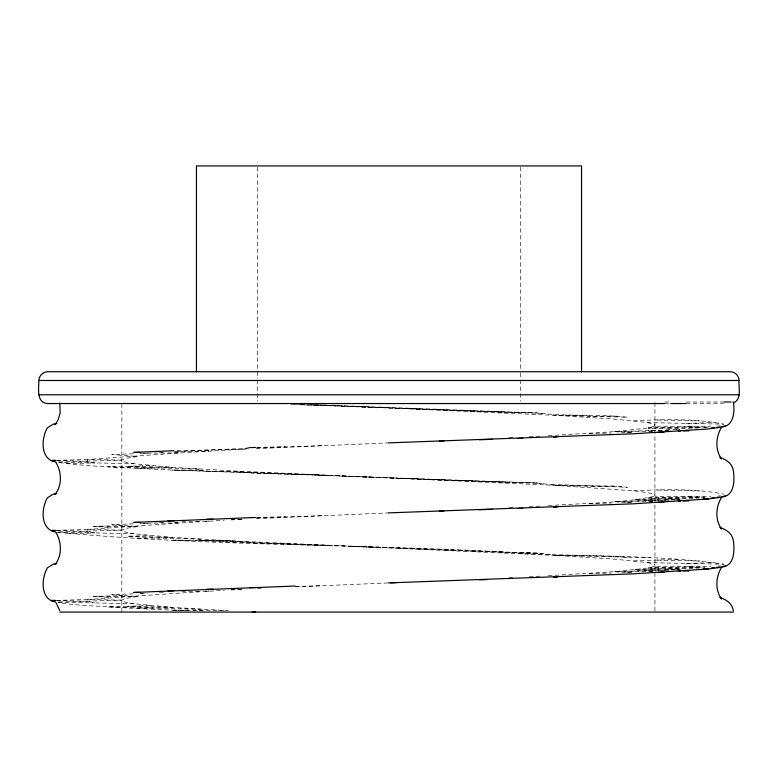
<?xml version="1.0" encoding="UTF-8"?>
<svg xmlns="http://www.w3.org/2000/svg" width="778" height="778" viewBox="0 0 778 778"><rect width="100%" height="100%" fill="white"/><g stroke="black" fill="none" stroke-linecap="round" stroke-linejoin="round"><path stroke-width="0.58" stroke-dasharray="3.89 2.92" d="M121.854 612.072L121.854 404.424M654.93 610.856L654.93 402.012M704.751 497.113L654.93 496.208L654.697 494.4L647.49 492.6L633.525 490.792L555.463 485.384L233.39 470.943L172.376 467.335L133.855 463.717L94.537 462.891L87.613 461.189L87.72 459.477C141.44 455.762 195.19 451.522 249.048 449.003M55.685 532.074C200.617 545.971 346.716 543.987 492.046 551.359C569.136 557.738 647.111 553.177 723.822 564.206L647.49 562.62L613.142 559.012L555.463 555.404L233.39 540.963L172.376 537.355L133.855 533.737L94.537 532.911L87.613 531.209L87.72 529.497C133.194 526.259 178.697 522.942 224.258 520.297M228.683 610.72L172.376 607.375L133.855 603.757L94.537 602.931L87.613 601.229L87.72 599.517C133.194 596.279 178.697 592.953 224.258 590.317M149.989 465.526L107.811 466.878L172.317 470.087L198.011 469.97L200.423 469.134C152.187 466.975 103.571 469.173 55.685 462.054M548.276 435.699L614.727 431.605L648.2 427.997L654.93 426.188L708.301 427.161M548.276 505.71C583.782 502.88 620.008 503.726 654.93 496.208M548.276 575.73L614.727 571.645L648.2 568.037L654.93 566.228L704.751 567.133M133.252 523.818L111.74 524.567L137.609 526.521L126.299 528.33L121.854 530.129L58.049 532.016M133.252 593.838L111.74 594.587L137.609 596.541L126.299 598.35L121.854 600.149L58.049 602.036M249.485 447.603L243.563 448.439L174.778 451.639M147.538 453.185L140.419 453.545M159.373 452.504L164.109 452.232M147.538 523.205L140.419 523.565M159.373 522.524L164.109 522.252M140.419 593.585L147.538 593.225M159.373 592.544L164.109 592.272M231.329 519.928L243.115 519.305L231.085 519.558M231.329 589.948L243.115 589.325L231.085 589.578M529.322 436.653L539.981 436.118M529.322 506.673L539.981 506.138M529.322 576.692L539.981 576.158M256.166 448.663L388.494 442.876M508.977 437.635L513.791 437.411M256.166 518.683L388.494 512.896M508.977 507.655L513.791 507.431M257.353 588.645L263.285 588.363M508.977 577.675L513.791 577.451M295.494 586.884L388.494 582.917M248.377 448.245L243.563 448.439L243.115 449.285L175.089 450.676M256.789 447.904L321.888 445.677M256.789 517.924L321.888 515.697M633.525 420.772C663.644 419.478 694.073 418.243 723.822 424.166L647.49 422.58L613.152 418.972L555.463 415.364L310.568 404.531L537.053 412.924C567.026 416.629 597.416 413.925 627.408 417.241L555.463 415.364L551.388 414.392M626.796 432.762L632.747 432.558M133.252 453.798L111.74 454.546L137.609 456.501L126.299 458.31L121.854 460.109L58.049 461.996M137.453 468.482L172.376 467.335L127.359 466.207L153.47 467.909M633.525 490.792C663.644 489.498 694.073 488.263 723.822 494.186M626.796 502.783L632.747 502.578M137.453 538.502L172.376 537.355L127.359 536.217L149.989 535.546M633.525 560.812L678.027 559.392M626.796 572.803L632.747 572.598M137.453 608.522L172.317 610.127L198.011 610.01L200.423 609.174L107.811 606.918L137.453 608.522L172.376 607.375C134.263 605.459 95.918 608.736 58.087 602.454M669.343 430.059L614.727 431.605L625.609 432.801M676.393 429.835L679.923 429.719L648.2 427.997L711.043 426.169M625.609 502.821L614.727 501.625L669.343 500.079M676.393 499.855L682.257 499.68M625.609 572.841L614.727 571.645L669.343 570.099M676.393 569.875L682.257 569.7M667.66 428.843L698.77 427.919M652.956 501.246L634.683 499.816L679.923 499.739L648.2 498.017L711.043 496.189M634.683 499.816L698.77 497.939M652.956 571.266L634.683 569.836L679.923 569.759L648.2 568.037L711.043 566.199M634.683 569.836L698.77 567.959M149.989 605.566L127.359 606.237L153.47 607.949M685.972 423.368L715.225 422.561M108.298 527.367L93.496 526.405L122.681 525.549M685.972 563.408L715.225 562.601M295.3 586.495L321.888 585.717M108.298 597.387L93.496 596.425L122.681 595.569M718.25 425.965L720.661 425.906M56.57 460.323L87.72 459.477L121.854 460.109L124.392 461.918L133.855 463.717M66.5 463.669L94.537 462.891L58.117 462.113M718.25 495.985L720.661 495.926M56.57 530.343L87.72 529.497L121.854 530.129L124.402 531.938L133.855 533.737M66.5 533.689L94.537 532.911L58.117 532.133M718.25 566.005L720.661 565.946M56.57 600.363L87.72 599.517L121.854 600.149L124.402 601.958L133.855 603.757M648.2 427.997L708.262 427.676M648.2 498.017L704.703 497.784M648.2 568.037L704.703 567.804M256.711 447.428L285.633 446.737M256.711 517.448L285.633 516.757M174.749 451.707L208.942 451.084L207.036 450.044M181.828 521.6L200.685 521.26M205.402 521.172L208.942 521.104L207.036 520.064M181.828 591.62L200.685 591.28M205.402 591.192L208.942 591.124L207.036 590.084M588.858 433.404L611.382 433.035M588.858 503.424L611.382 503.055M588.858 573.444L611.382 573.075M628.011 432.762L632.806 432.694M628.011 502.783L632.806 502.714M628.011 572.803L632.806 572.734M616.964 416.133L590.551 416.298L583.432 415.267L555.463 415.364M551.388 484.412L627.408 487.261L616.964 486.153L590.551 486.318L555.463 485.384L537.053 482.944L172.317 470.087C295.689 473.462 418.953 479.549 542.334 483.449M519.655 553.596L542.334 553.469L555.463 555.404L650.204 557.777M668.633 430.672L648.191 430.749L652.956 431.226M555.463 485.384L616.964 486.153M648.191 500.769L668.633 500.692M555.463 555.404C579.474 555.803 603.465 555.453 627.408 557.281M648.191 570.789L668.633 570.712M664.762 402.012L670.587 402.012M686.274 402.012L725.796 402.012M664.694 403.539L670.091 403.539M686.293 403.539L723.559 403.539M614.727 431.605L652.956 431.683M614.727 501.625L652.956 501.703M614.727 571.645L652.956 571.723M537.053 482.944L438.802 479.968L237.883 471.789L211.665 471.692L198.011 469.97M667.66 498.863L681.868 498.912M93.496 526.405L137.609 526.521M233.39 540.963L172.317 540.107L233.39 540.963L254.678 543.326L310.568 544.571L542.334 553.469L396.586 548.14M667.65 568.883L681.868 568.932M93.496 596.425L137.609 596.541M290.836 404.55C372.944 406.602 454.955 411.251 537.053 412.924M56.561 460.547L87.613 461.189M56.561 530.567L87.613 531.209M537.053 552.964C474.026 552.156 411.134 547.829 348.116 546.535M56.561 600.587L87.613 601.229M657.352 420.062L699.85 420.956M507.217 482.36L396.586 478.12M657.352 490.082L699.85 490.976M657.352 560.102L699.85 560.996M58.117 602.153L94.537 602.931M197.029 610.73L172.317 610.127L186.623 610.711M542.334 413.429L294.706 404.541M202.912 540.856C244.924 540.963 286.742 544.697 328.715 545.65C285.215 542.82 241.336 543.841 198.011 539.99L200.423 539.154L153.47 537.929L127.359 536.217M223.957 610.72L198.011 610.01L202.912 610.876M348.116 406.495L374.529 407.322M348.116 476.515L374.529 477.342M395.866 408.139L507.217 412.34M301.105 404.55L328.715 405.61M352.745 546.38L374.529 547.362M328.715 475.63C298.489 473.073 268.04 475.066 237.883 471.789M688.199 426.782L699.967 427.881M688.199 496.802L699.967 497.901M688.199 566.822L699.967 567.921M140.526 453.195L179.475 452.893L172.395 451.755M140.526 523.215L179.475 522.913L172.395 521.775M140.526 593.235L142.812 593.497M647.49 422.58L654.697 424.38L654.93 426.188M647.49 562.62L654.697 564.42L654.93 566.228M520.288 167.144L520.288 371.728M520.288 372.905L520.288 378.798M520.288 379.975L520.288 401.185M257.713 167.144L257.713 370.523M257.713 371.728L257.713 378.798M257.713 379.975L257.713 401.185"/><path stroke-width="1.17" d="M664.694 403.539L47.653 403.539C36.119 402.8 38.803 388.212 38.9 380.481C38.988 375.793 42.965 371.826 47.653 371.728L730.347 371.728C735.035 371.826 739.012 375.793 739.1 380.481C738.264 387.775 742.212 398.958 733.566 402.926M721.099 428.114C715.741 437.275 715.05 450.199 721.576 458.952L719.942 457.347C726.166 459.701 732.176 463.114 733.372 470.797C734.656 480.075 734.646 495.907 722.091 496.938M721.099 498.134C715.741 507.295 715.05 520.219 721.576 528.972L719.942 527.367C726.166 529.721 732.176 533.134 733.372 540.817C734.656 550.095 734.646 565.927 722.091 566.958M721.099 568.154C715.741 577.315 715.05 590.239 721.576 598.992L719.942 597.387C726.166 599.741 732.176 603.154 733.372 610.837M55.676 423.611L57.98 420.285L60.159 412.992L59.789 403.101M55.676 493.631C62.211 484.879 61.511 471.954 56.152 462.793M55.676 563.651C62.211 554.899 61.511 541.974 56.152 532.813M54.8 424.448L56.852 423.368L53.079 424.214L47.409 427.783C41.545 437.644 40.057 457.532 53.711 461.597M54.8 494.468L56.852 493.388L53.079 494.234L47.409 497.803C41.545 507.664 40.057 527.552 53.711 531.617M54.8 564.488L56.852 563.408L53.079 564.254L47.409 567.823C41.545 577.684 40.057 597.572 53.711 601.637M725.466 425.77L720.127 427.375L707.912 428.989L633.243 433.803L388.494 442.876M725.466 495.79L720.127 497.395L707.912 499.009L633.243 503.823L388.494 512.896M725.466 565.81L720.127 567.415L707.912 569.029L633.243 573.843L388.494 582.917M722.091 426.918C734.101 426.013 734.763 411.056 733.421 402.012L732.934 402.012M255.505 517.477L133.699 522.437L139.748 522.339M295.008 586.038L133.699 592.457L139.748 592.359M492.386 439.307L479.394 439.764M492.386 509.318L479.394 509.785M439.278 441.175L443.917 440.98M439.288 511.195L443.917 511M390.896 582.819L395.749 582.634M678.231 430.973L680.643 430.886M683.055 430.808L689.084 430.594L686.789 430.37M678.231 500.993L680.643 500.906M683.055 500.828L689.084 500.614L686.789 500.39M678.231 571.013L680.643 570.926M683.055 570.848L689.084 570.634L686.789 570.41M479.394 579.805L486.62 579.61M55.685 462.054L51.786 460.45L55.374 460.352M703.254 499.126L707.912 499.009L705.646 498.688M55.685 532.074L51.786 530.47L55.374 530.372M703.254 569.146L707.912 569.029L705.646 568.708M55.685 602.094L51.786 600.49L55.374 600.392M711.821 427.589L714.194 427.53M716.567 427.472L720.127 427.375L716.577 427.317M711.821 497.609L714.194 497.55M716.567 497.492L720.127 497.395L716.577 497.337M711.821 567.629L714.194 567.57M716.567 567.512L720.127 567.415L716.577 567.356M249.485 447.603L255.505 447.457M249.485 587.643L255.505 587.497M553.596 437.09L557.223 437.022M518.06 438.393L522.797 438.296M173.902 450.695L133.699 452.417L139.748 452.319M553.596 507.11L557.223 507.042M518.06 508.413L522.797 508.316M206.851 519.227L212.773 519.101M167.98 520.832L173.902 520.715M553.596 577.13L557.223 577.062M206.851 589.247L212.773 589.121M167.98 590.852L173.902 590.735M658.013 432.296L664.013 432.198L661.922 432.033M658.013 502.316L664.013 502.218L661.922 502.053M658.013 572.336L664.013 572.238L661.922 572.073M684.27 430.613L689.084 430.594M684.27 500.633L689.084 500.614M684.27 570.653L689.084 570.634M38.9 380.481L739.1 380.481M38.9 394.786L739.1 394.786M724.269 402.012L731.067 402.012M670.772 403.539L685.904 403.539M59.75 612.072L733.421 612.072M703.176 498.99L707.912 499.009M703.176 569.01L707.912 569.029M51.786 460.45L55.364 460.527M51.786 530.47L55.364 530.547M51.786 600.49L55.364 600.567M252.169 611.897L255.69 612.072M56.152 602.833L59.692 610.506M581.555 371.728L581.555 165.928L196.445 165.928L196.445 371.728"/></g></svg>
